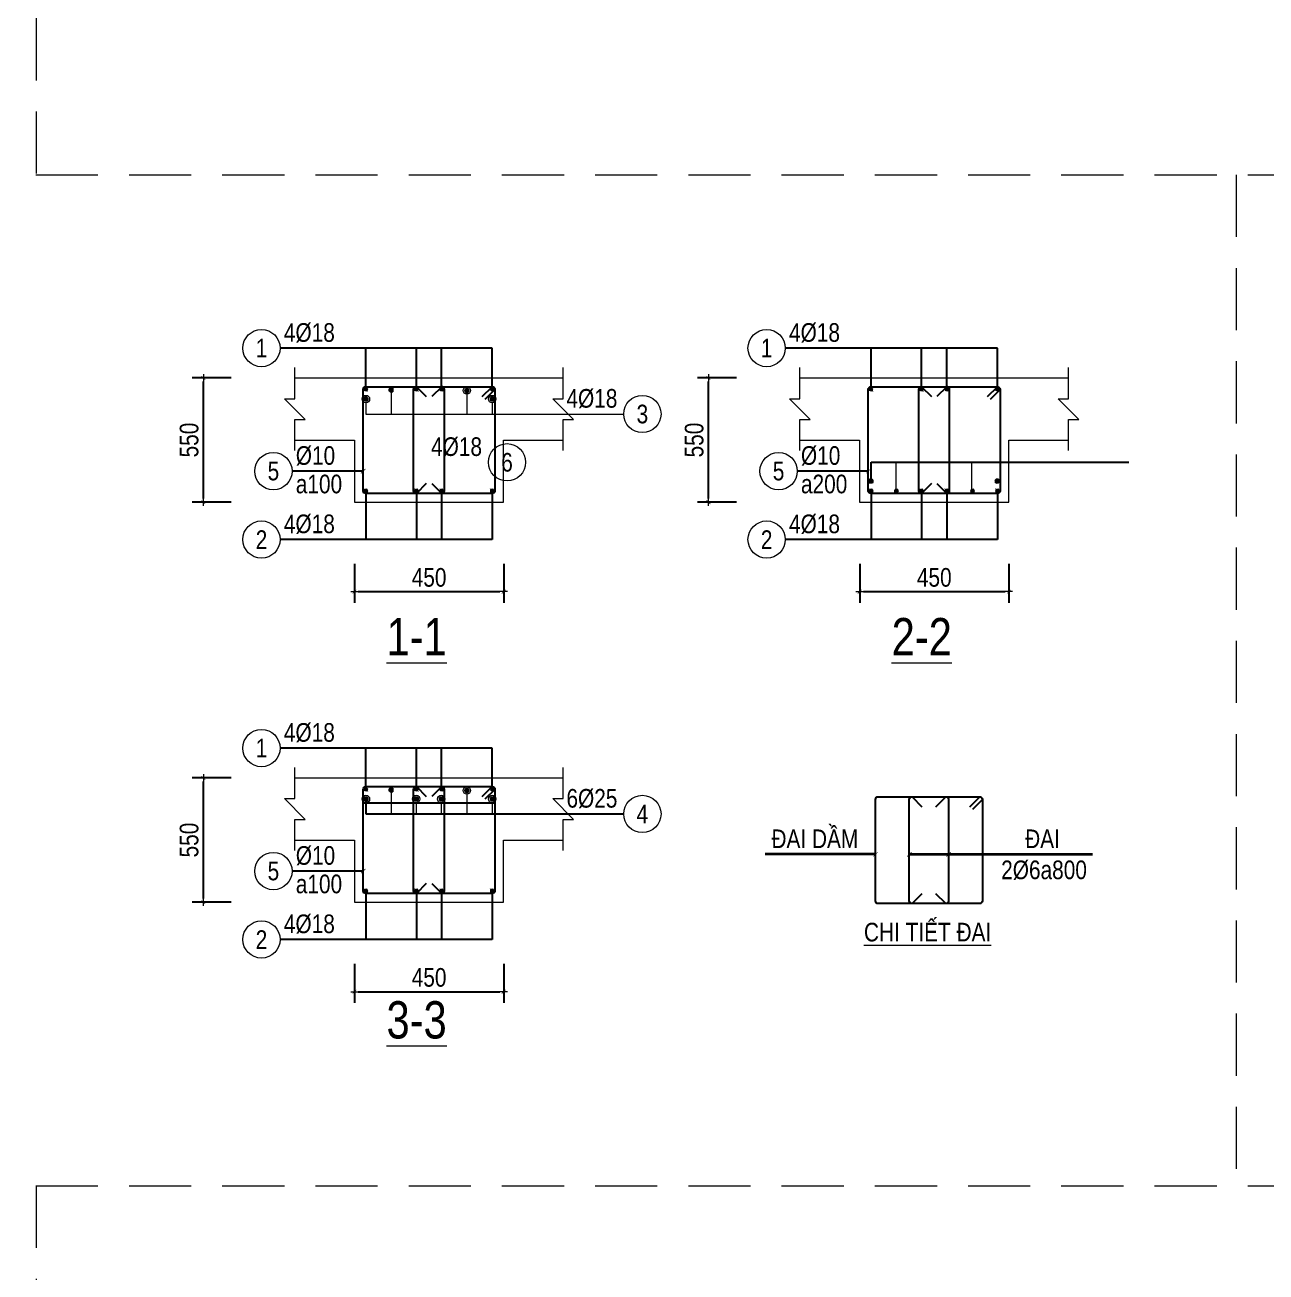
# Model space of a CAD drawing. Header units: millimetres. Extents: x 397144 to 10081729, y 99180 to 1327802.
# Drawn here: x 4993426 to 5003410, y 696256 to 706292 of the extents above; entities that cross this region are included whole.
import ezdxf
from ezdxf.enums import TextEntityAlignment as Align

# ---------------------------------------------------------------- set-up
doc = ezdxf.new("R2010")
doc.units = ezdxf.units.MM
doc.header["$PDSIZE"] = -10
doc.linetypes.add('HIDDEN', pattern=[0.375, 0.25, -0.125])
doc.layers.get('0').update_dxf_attribs({"linetype": 'CONTINUOUS'})
doc.layers.get('Defpoints').update_dxf_attribs({"color": 12, "linetype": 'CONTINUOUS'})
for name, color, linetype, lineweight in [('kata_dim', 8, 'CONTINUOUS', 13), ('kata_net khuat', 9, 'HIDDEN', 5), ('kata_net manh', 8, 'CONTINUOUS', 5), ('kata_net thay', 4, 'CONTINUOUS', 20), ('kata_text', 7, 'CONTINUOUS', 20), ('kata_thep chu', 1, 'CONTINUOUS', 35), ('kata_thep dai', 220, 'CONTINUOUS', 25)]:
    doc.layers.add(name, color=color, linetype=linetype, lineweight=lineweight)
doc.styles.add('kata_text', font='arial.ttf', dxfattribs={"width": 0.8})
doc.styles.add('Star-HelCon', font='VHELVCN_0.TTF')
doc.dimstyles.new('kata_dim_30', dxfattribs={"dimscale": 60, "dimtxt": 2.5, "dimasz": 0.5, "dimexe": 1.5, "dimexo": 2.5, "dimtad": 1, "dimdec": 0, "dimlfac": 0.5, "dimzin": 0, "dimdsep": 46, "dimtxsty": 'kata_text', "dimblk": 'kata_block_ArchTick', "dimcen": 0.09, "dimdle": 1.2, "dimclrd": 8, "dimclre": 8, "dimclrt": 3, "dimadec": 0, "dimazin": 0, "dimtfac": 1, "dimtdec": 0, "dimtix": 1, "dimtofl": 0, "dimtmove": 0, "dimatfit": 3, "dimfxl": 3.75, "dimfxlon": 1, "dimtolj": 1, "dimtzin": 0, "dimarcsym": 0})
doc.dimstyles.new('kata_dim_70', dxfattribs={"dimscale": 70, "dimtxt": 2.15, "dimasz": 0.5, "dimexe": 1, "dimexo": 2, "dimtad": 1, "dimdec": 0, "dimrnd": 5, "dimzin": 0, "dimdsep": 46, "dimtxsty": 'Star-HelCon', "dimblk": 'kata_block_ArchTick', "dimcen": 0.09, "dimdle": 1.2, "dimclrd": 8, "dimclre": 8, "dimclrt": 3, "dimadec": 0, "dimazin": 0, "dimtfac": 1, "dimtdec": 0, "dimtix": 1, "dimtmove": 2, "dimatfit": 3, "dimfxl": 3.75, "dimfxlon": 1, "dimtolj": 1, "dimtzin": 0, "dimarcsym": 0})

# ---------------------------------------------------------------- blocks, each defined once
blk = doc.blocks.new('kata_block_ArchTick')
at = {"color": 8}
blk.add_line((1, 0), (-1, 0), dxfattribs=at)
at = {"color": 8, "const_width": 0.15}
blk.add_lwpolyline([(-0.5, -0.5), (0.5, 0.5)], dxfattribs=at)
blk = doc.blocks.new('*D592')
at = {"layer": 'Defpoints', "color": 0, "transparency": 16777216}
for p in [(4996077, 702451), (4997277, 702451), (4997277, 701731)]:
    blk.add_point(p, dxfattribs=at)
at = {"layer": 'kata_dim', "color": 8, "lineweight": -2, "transparency": 16777216}
for p, q in [((4996077, 701956), (4996077, 701641)), ((4997277, 701956), (4997277, 701641)), ((4996107, 701731), (4997247, 701731))]:
    blk.add_line(p, q, dxfattribs=at)
at = {"layer": 'kata_dim', "color": 8, "lineweight": -2, "transparency": 16777216, "xscale": 30, "yscale": 30, "zscale": 30, "rotation": 180}
blk.add_blockref('kata_block_ArchTick', (4996077, 701731), dxfattribs=at)
at = {"layer": 'kata_dim', "color": 8, "lineweight": -2, "transparency": 16777216, "xscale": 30, "yscale": 30, "zscale": 30}
blk.add_blockref('kata_block_ArchTick', (4997277, 701731), dxfattribs=at)
at = {"layer": 'kata_dim', "color": 3, "transparency": 16777216, "insert": (4996677, 701845), "char_height": 150, "attachment_point": 5, "style": 'kata_text'}
blk.add_mtext('\\A1;450', dxfattribs=at)
blk = doc.blocks.new('kata_block_TD')
at = {"color": 6, "linetype": 'ByBlock', "lineweight": -2, "style": 'kata_text', "width": 0.8}
blk.add_attdef('SECTDET2', text='', height=5, dxfattribs=at).set_placement((0, 7.97), align=Align.CENTER)
at = {"color": 0, "linetype": 'ByBlock', "lineweight": -2, "style": 'kata_text', "width": 0.8}
blk.add_attdef('SECTDET1', text='', height=5, dxfattribs=at).set_placement((0, 1.47), align=Align.CENTER)
at = {"color": 3, "lineweight": 25, "style": 'kata_text', "width": 0.8}
blk.add_attdef('SSCALE', text='', height=2.5, dxfattribs=at).set_placement((0, -4), align=Align.CENTER)
blk = doc.blocks.new('*D593')
at = {"layer": 'Defpoints', "color": 0, "transparency": 16777216}
for p in [(4994861, 703451), (4996077, 703451), (4996077, 702451)]:
    blk.add_point(p, dxfattribs=at)
at = {"layer": 'kata_dim', "color": 8, "lineweight": -2, "transparency": 16777216}
for p, q in [((4995086, 703451), (4994771, 703451)), ((4994861, 702481), (4994861, 703421)), ((4995086, 702451), (4994771, 702451))]:
    blk.add_line(p, q, dxfattribs=at)
at = {"layer": 'kata_dim', "color": 8, "lineweight": -2, "transparency": 16777216, "xscale": 30, "yscale": 30, "zscale": 30}
for p, rotation in [((4994861, 703451), 90), ((4994861, 702451), 270)]:
    blk.add_blockref('kata_block_ArchTick', p, dxfattribs=dict(at, rotation=rotation))
at = {"layer": 'kata_dim', "color": 3, "transparency": 16777216, "insert": (4994747, 702951), "char_height": 150, "attachment_point": 5, "rotation": 90, "style": 'kata_text'}
blk.add_mtext('\\A1;550', dxfattribs=at)
blk = doc.blocks.new('kata_block_THEP')
at = {"layer": 'kata_thep chu', "color": 0}
for p, q in [((-0.5, 0), (0.5, 0)), ((-0.35, 0.35), (0.35, -0.35)), ((0.35, 0.35), (-0.35, -0.35)), ((0, 0.5), (0, -0.5))]:
    blk.add_line(p, q, dxfattribs=at)
at = {"layer": 'kata_thep chu', "color": 0, "const_width": 0.0833}
blk.add_lwpolyline([(-0.5, 0, 1), (0.5, 0, 1), (-0.5, 0, 1)], format="xyb", dxfattribs=at)
blk = doc.blocks.new('*U12')
blk.add_circle((-2.5, 0), 2.5)
at = {"layer": 'kata_text', "color": 3, "style": 'kata_text', "width": 0.8}
blk.add_attdef('DK1', (0.5, 0.85), '', height=2.5, dxfattribs=at)
at = {"layer": 'kata_text', "color": 7, "style": 'kata_text', "width": 0.8}
blk.add_attdef('SH2', text='', height=2.5, dxfattribs=at).set_placement((-2.5, 0), align=Align.MIDDLE)
blk = doc.blocks.new('*U11')
blk.add_circle((2.5, 0), 2.5)
at = {"layer": 'kata_text', "color": 3, "style": 'kata_text', "width": 0.8}
blk.add_attdef('DK2', text='', height=2.5, dxfattribs=at).set_placement((-0.85, 0.85), align=Align.RIGHT)
at = {"layer": 'kata_text', "color": 7, "style": 'kata_text', "width": 0.8}
blk.add_attdef('SH3', text='', height=2.5, dxfattribs=at).set_placement((2.5, 0), align=Align.MIDDLE)
blk = doc.blocks.new('*U13')
blk.add_circle((-2.5, 0), 2.5)
at = {"layer": 'kata_text', "color": 3, "style": 'kata_text', "width": 0.8}
for tag, p in [('DK1', (0.5, 0.85)), ('KC1', (0.5, -2.97))]:
    blk.add_attdef(tag, p, '', height=2.5, dxfattribs=at)
at = {"layer": 'kata_text', "color": 7, "style": 'kata_text', "width": 0.8}
blk.add_attdef('SH2', text='', height=2.5, dxfattribs=at).set_placement((-2.5, 0), align=Align.MIDDLE)
blk = doc.blocks.new('*D614')
at = {"layer": 'Defpoints', "color": 0, "transparency": 16777216}
for p in [(4996077, 699232), (4997277, 699232), (4997277, 698512)]:
    blk.add_point(p, dxfattribs=at)
at = {"layer": 'kata_dim', "color": 8, "lineweight": -2, "transparency": 16777216}
for p, q in [((4996077, 698737), (4996077, 698422)), ((4997277, 698737), (4997277, 698422)), ((4996107, 698512), (4997247, 698512))]:
    blk.add_line(p, q, dxfattribs=at)
at = {"layer": 'kata_dim', "color": 8, "lineweight": -2, "transparency": 16777216, "xscale": 30, "yscale": 30, "zscale": 30, "rotation": 180}
blk.add_blockref('kata_block_ArchTick', (4996077, 698512), dxfattribs=at)
at = {"layer": 'kata_dim', "color": 8, "lineweight": -2, "transparency": 16777216, "xscale": 30, "yscale": 30, "zscale": 30}
blk.add_blockref('kata_block_ArchTick', (4997277, 698512), dxfattribs=at)
at = {"layer": 'kata_dim', "color": 3, "transparency": 16777216, "insert": (4996677, 698626), "char_height": 150, "attachment_point": 5, "style": 'kata_text'}
blk.add_mtext('\\A1;450', dxfattribs=at)
blk = doc.blocks.new('*D615')
at = {"layer": 'Defpoints', "color": 0, "transparency": 16777216}
for p in [(4994861, 700232), (4996077, 700232), (4996077, 699232)]:
    blk.add_point(p, dxfattribs=at)
at = {"layer": 'kata_dim', "color": 8, "lineweight": -2, "transparency": 16777216}
for p, q in [((4995086, 700232), (4994771, 700232)), ((4994861, 699262), (4994861, 700202)), ((4995086, 699232), (4994771, 699232))]:
    blk.add_line(p, q, dxfattribs=at)
at = {"layer": 'kata_dim', "color": 8, "lineweight": -2, "transparency": 16777216, "xscale": 30, "yscale": 30, "zscale": 30}
for p, rotation in [((4994861, 700232), 90), ((4994861, 699232), 270)]:
    blk.add_blockref('kata_block_ArchTick', p, dxfattribs=dict(at, rotation=rotation))
at = {"layer": 'kata_dim', "color": 3, "transparency": 16777216, "insert": (4994747, 699732), "char_height": 150, "attachment_point": 5, "rotation": 90, "style": 'kata_text'}
blk.add_mtext('\\A1;550', dxfattribs=at)
blk = doc.blocks.new('*D612')
at = {"layer": 'Defpoints', "color": 0, "transparency": 16777216}
for p in [(5000141, 702451), (5001341, 702451), (5001341, 701731)]:
    blk.add_point(p, dxfattribs=at)
at = {"layer": 'kata_dim', "color": 8, "lineweight": -2, "transparency": 16777216}
for p, q in [((5000141, 701956), (5000141, 701641)), ((5001341, 701956), (5001341, 701641)), ((5000171, 701731), (5001311, 701731))]:
    blk.add_line(p, q, dxfattribs=at)
at = {"layer": 'kata_dim', "color": 8, "lineweight": -2, "transparency": 16777216, "xscale": 30, "yscale": 30, "zscale": 30, "rotation": 180}
blk.add_blockref('kata_block_ArchTick', (5000141, 701731), dxfattribs=at)
at = {"layer": 'kata_dim', "color": 8, "lineweight": -2, "transparency": 16777216, "xscale": 30, "yscale": 30, "zscale": 30}
blk.add_blockref('kata_block_ArchTick', (5001341, 701731), dxfattribs=at)
at = {"layer": 'kata_dim', "color": 3, "transparency": 16777216, "insert": (5000741, 701845), "char_height": 150, "attachment_point": 5, "style": 'kata_text'}
blk.add_mtext('\\A1;450', dxfattribs=at)
blk = doc.blocks.new('*D613')
at = {"layer": 'Defpoints', "color": 0, "transparency": 16777216}
for p in [(4998925, 703451), (5000141, 703451), (5000141, 702451)]:
    blk.add_point(p, dxfattribs=at)
at = {"layer": 'kata_dim', "color": 8, "lineweight": -2, "transparency": 16777216}
for p, q in [((4999150, 703451), (4998835, 703451)), ((4998925, 702481), (4998925, 703421)), ((4999150, 702451), (4998835, 702451))]:
    blk.add_line(p, q, dxfattribs=at)
at = {"layer": 'kata_dim', "color": 8, "lineweight": -2, "transparency": 16777216, "xscale": 30, "yscale": 30, "zscale": 30}
for p, rotation in [((4998925, 703451), 90), ((4998925, 702451), 270)]:
    blk.add_blockref('kata_block_ArchTick', p, dxfattribs=dict(at, rotation=rotation))
at = {"layer": 'kata_dim', "color": 3, "transparency": 16777216, "insert": (4998810, 702951), "char_height": 150, "attachment_point": 5, "rotation": 90, "style": 'kata_text'}
blk.add_mtext('\\A1;550', dxfattribs=at)
blk = doc.blocks.new('ct dai')
at = {"layer": 'kata_thep dai'}
for points in [[(3878223, -233111), (3878303, -233031, -0.414214), (3878325, -233053), (3878325, -233869, -0.414214), (3878303, -233891), (3877487, -233891, -0.414214), (3877465, -233869), (3877465, -233053, -0.414214), (3877487, -233031), (3878303, -233031, -0.414214), (3878325, -233053), (3878245, -233133)], [(3877839, -233811), (3877759, -233891), (3877759, -233891, -0.414214), (3877737, -233869), (3877737, -233053, -0.414214), (3877759, -233031), (3877759, -233031), (3877839, -233111)], [(3878031, -233031), (3878031, -233031, -0.414214), (3878053, -233053), (3878053, -233869, -0.414214), (3878031, -233891), (3878031, -233891), (3877951, -233811)], [(3877951, -233111), (3878031, -233031), (3878031, -233031, -0.414214), (3878053, -233053), (3878053, -233053)]]:
    blk.add_lwpolyline(points, format="xyb", dxfattribs=at)
at = {"layer": 'kata_text', "color": 3, "style": 'kata_text', "width": 0.8}
for s, p in [('ĐAI DẦM', (3876628, -233444)), ('ĐAI', (3878669, -233444)), ('2%%C6a800', (3878476, -233694))]:
    blk.add_text(s, height=150, dxfattribs=at).set_placement(p)
at = {"layer": 'kata_text', "style": 'kata_text', "width": 0.8}
blk.add_text('%%UCHI TIẾT ĐAI', height=150, dxfattribs=at).set_placement((3877372, -234195))
at = {"layer": 'kata_net manh'}
for points in [[(3877465, -233494), (3876577, -233494)], [(3877737, -233494), (3878896, -233494)], [(3878053, -233494), (3879212, -233494)]]:
    blk.add_leader(points, dimstyle='kata_dim_70', override={"dimasz": 0.5, "dimldrblk": 'ArchTick'}, dxfattribs=at)

msp = doc.modelspace()

# ---------------------------------------------------------------- linework, layer by layer
at = {"layer": 'kata_dim', "ltscale": 0.8}
for p, q in [((4996168.59163, 703160.65517), (4998242.97439, 703160.65517)), ((5000435.57127, 702542.65517), (5000435.57127, 702772.09824)), ((5001044.57127, 702542.65517), (5001044.57127, 702772.09824))]:
    msp.add_line(p, q, dxfattribs=at)
at = {"layer": 'kata_dim'}
for points in [[(4995596.59163, 702867.32184), (4995596.59163, 703117.32184), (4995679.92497, 703117.32184), (4995513.2583, 703283.98851), (4995596.59163, 703283.98851), (4995596.59163, 703533.98851)], [(4997756.59163, 702867.32184), (4997756.59163, 703117.32184), (4997839.92497, 703117.32184), (4997673.2583, 703283.98851), (4997756.59163, 703283.98851), (4997756.59163, 703533.98851)], [(4999660.57127, 702867.32184), (4999660.57127, 703117.32184), (4999743.90461, 703117.32184), (4999577.23794, 703283.98851), (4999660.57127, 703283.98851), (4999660.57127, 703533.98851)], [(5001820.57127, 702867.32184), (5001820.57127, 703117.32184), (5001903.90461, 703117.32184), (5001737.23794, 703283.98851), (5001820.57127, 703283.98851), (5001820.57127, 703533.98851)], [(4995596.59163, 699648.80329), (4995596.59163, 699898.80329), (4995679.92497, 699898.80329), (4995513.2583, 700065.46995), (4995596.59163, 700065.46995), (4995596.59163, 700315.46995)], [(4997756.59163, 699648.80329), (4997756.59163, 699898.80329), (4997839.92497, 699898.80329), (4997673.2583, 700065.46995), (4997756.59163, 700065.46995), (4997756.59163, 700315.46995)]]:
    msp.add_lwpolyline(points, dxfattribs=at)
at = {"layer": 'kata_net khuat', "ltscale": 2000}
for p, q in [((4993514.8183, 721345.24638), (4993514.8183, 705085.22171)), ((4968763.06992, 705085.22171), (5017397.96513, 705085.22171)), ((5003170.86218, 705085.22171), (5003170.86218, 696949.96189)), ((4968763.06992, 696949.96189), (5017397.96513, 696949.96189)), ((4993514.8183, 696949.96189), (4993514.8183, 680695.18472))]:
    msp.add_line(p, q, dxfattribs=at)
at = {"layer": 'kata_net manh'}
for p, q in [((4996371.59163, 703354.03853), (4996371.59163, 703160.65517)), ((4996980.59163, 703319.42903), (4996980.59163, 703160.65517)), ((4996168.59163, 703250.65517), (4996168.59163, 703160.65517)), ((4997184.59163, 703250.65517), (4997184.59163, 703160.65517)), ((4996371.59163, 700135.51997), (4996371.59163, 699942.13662)), ((4996980.59163, 700100.91047), (4996980.59163, 699942.13662)), ((4996168.59163, 700032.13662), (4996168.59163, 699942.13662)), ((4996573.45986, 700032.13662), (4996573.45986, 699942.13662)), ((4996774.48686, 700032.13662), (4996774.48686, 699942.13662)), ((4997184.59163, 700032.13662), (4997184.59163, 699942.13662))]:
    msp.add_line(p, q, dxfattribs=at)
for centre in [(4996980.59163, 703349.42903), (4996168.59163, 703280.65517), (4997184.59163, 703280.65517), (4996980.59163, 700130.91047), (4996168.59163, 700062.13662), (4996573.45986, 700062.13662), (4996774.48686, 700062.13662), (4997184.59163, 700062.13662)]:
    msp.add_circle(centre, 30, dxfattribs=at)
at = {"layer": 'kata_net thay'}
for p, q in [((4995596.59163, 703450.65517), (4997756.59163, 703450.65517)), ((4999660.57127, 703450.65517), (5001820.57127, 703450.65517)), ((4995596.59163, 700232.13662), (4997756.59163, 700232.13662))]:
    msp.add_line(p, q, dxfattribs=at)
for points in [[(4995596.59163, 702950.65517), (4996076.59163, 702950.65517), (4996076.59163, 702450.65517), (4997276.59163, 702450.65517), (4997276.59163, 702950.65517), (4997756.59163, 702950.65517)], [(4999660.57127, 702950.65517), (5000140.57127, 702950.65517), (5000140.57127, 702450.65517), (5001340.57127, 702450.65517), (5001340.57127, 702950.65517), (5001820.57127, 702950.65517)], [(4995596.59163, 699732.13662), (4996076.59163, 699732.13662), (4996076.59163, 699232.13662), (4997276.59163, 699232.13662), (4997276.59163, 699732.13662), (4997756.59163, 699732.13662)]]:
    msp.add_lwpolyline(points, dxfattribs=at)
at = {"layer": 'kata_thep dai'}
msp.add_line((4996146.59163, 700030.92047), (4997206.59163, 700030.92047), dxfattribs=at)
for points in [[(4997104.59163, 703300.65517), (4997184.59163, 703380.65517, -0.414213562), (4997206.59163, 703358.65517), (4997206.59163, 702542.65517, -0.414213562), (4997184.59163, 702520.65517), (4996168.59163, 702520.65517, -0.414213562), (4996146.59163, 702542.65517), (4996146.59163, 703358.65517, -0.414213562), (4996168.59163, 703380.65517), (4997184.59163, 703380.65517, -0.414213562), (4997206.59163, 703358.65517), (4997126.59163, 703278.65517)], [(4996654.59163, 702600.65517), (4996574.59163, 702520.65517), (4996574.59163, 702520.65517, -0.414213562), (4996552.59163, 702542.65517), (4996552.59163, 703358.65517, -0.414213562), (4996574.59163, 703380.65517), (4996574.59163, 703380.65517), (4996654.59163, 703300.65517)], [(4996698.59163, 702600.65517), (4996778.59163, 702520.65517), (4996778.59163, 702520.65517, 0.414213562), (4996800.59163, 702542.65517), (4996800.59163, 703358.65517, 0.414213562), (4996778.59163, 703380.65517), (4996778.59163, 703380.65517), (4996698.59163, 703300.65517)], [(5001168.57127, 703300.65517), (5001248.57127, 703380.65517, -0.414213562), (5001270.57127, 703358.65517), (5001270.57127, 702542.65517, -0.414213562), (5001248.57127, 702520.65517), (5000232.57127, 702520.65517, -0.414213562), (5000210.57127, 702542.65517), (5000210.57127, 703358.65517, -0.414213562), (5000232.57127, 703380.65517), (5001248.57127, 703380.65517, -0.414213562), (5001270.57127, 703358.65517), (5001190.57127, 703278.65517)], [(5000718.57127, 702600.65517), (5000638.57127, 702520.65517), (5000638.57127, 702520.65517, -0.414213562), (5000616.57127, 702542.65517), (5000616.57127, 703358.65517, -0.414213562), (5000638.57127, 703380.65517), (5000638.57127, 703380.65517), (5000718.57127, 703300.65517)], [(5000762.57127, 702600.65517), (5000842.57127, 702520.65517), (5000842.57127, 702520.65517, 0.414213562), (5000864.57127, 702542.65517), (5000864.57127, 703358.65517, 0.414213562), (5000842.57127, 703380.65517), (5000842.57127, 703380.65517), (5000762.57127, 703300.65517)], [(4997104.59163, 700082.13662), (4997184.59163, 700162.13662, -0.414213562), (4997206.59163, 700140.13662), (4997206.59163, 699324.13662, -0.414213562), (4997184.59163, 699302.13662), (4996168.59163, 699302.13662, -0.414213562), (4996146.59163, 699324.13662), (4996146.59163, 700140.13662, -0.414213562), (4996168.59163, 700162.13662), (4997184.59163, 700162.13662, -0.414213562), (4997206.59163, 700140.13662), (4997126.59163, 700060.13662)], [(4996654.59163, 699382.13662), (4996574.59163, 699302.13662), (4996574.59163, 699302.13662, -0.414213562), (4996552.59163, 699324.13662), (4996552.59163, 700140.13662, -0.414213562), (4996574.59163, 700162.13662), (4996574.59163, 700162.13662), (4996654.59163, 700082.13662)], [(4996698.59163, 699382.13662), (4996778.59163, 699302.13662), (4996778.59163, 699302.13662, 0.414213562), (4996800.59163, 699324.13662), (4996800.59163, 700140.13662, 0.414213562), (4996778.59163, 700162.13662), (4996778.59163, 700162.13662), (4996698.59163, 700082.13662)]]:
    msp.add_lwpolyline(points, format="xyb", dxfattribs=at)

# ---------------------------------------------------------------- block references
at = {"layer": 'kata_net manh', "xscale": 60, "yscale": 60, "zscale": 60}
for name, p, values in [('*U12', (4995478.59163, 703690.65517), {'SH2': '1', 'DK1': '4%%C18'}), ('*U12', (4999542.57127, 703690.65517), {'SH2': '1', 'DK1': '4%%C18'}), ('*U11', (4998242.97439, 703160.65517), {'SH3': '3', 'DK2': '4%%C18'}), ('*U11', (4997153.90405, 702772.09824), {'SH3': '6', 'DK2': '4%%C18'}), ('*U13', (4995574.59163, 702700.65517), {'SH2': '5', 'DK1': '%%C10', 'KC1': 'a100'}), ('*U13', (4999638.57127, 702700.65517), {'SH2': '5', 'DK1': '%%C10', 'KC1': 'a200'}), ('*U12', (4995478.59163, 702150.65517), {'SH2': '2', 'DK1': '4%%C18'}), ('*U12', (4999542.57127, 702150.65517), {'SH2': '2', 'DK1': '4%%C18'}), ('*U12', (4995478.59163, 700472.13662), {'SH2': '1', 'DK1': '4%%C18'}), ('*U11', (4998242.97439, 699942.13662), {'SH3': '4', 'DK2': '6%%C25'}), ('*U13', (4995574.59163, 699482.13662), {'SH2': '5', 'DK1': '%%C10', 'KC1': 'a100'}), ('*U12', (4995478.59163, 698932.13662), {'SH2': '2', 'DK1': '4%%C18'})]:
    msp.add_blockref(name, p, dxfattribs=at).add_auto_attribs(values)
at = {"layer": 'kata_text'}
ref = msp.add_blockref('kata_block_TD', (4996576.59163, 701130.65517), dxfattribs=dict(at, xscale=60, yscale=60, zscale=60))
ref.add_attrib('SECTDET1', '%%u1-1', dxfattribs={"layer": '0', "color": 0, "linetype": 'ByBlock', "lineweight": -2, "height": 300, "style": 'kata_text', "width": 0.8}).set_placement((4996576.59163, 701218.89415), align=Align.CENTER)
ref = msp.add_blockref('kata_block_TD', (5000640.57127, 701130.65517), dxfattribs=dict(at, xscale=60, yscale=60, zscale=60))
ref.add_attrib('SECTDET1', '%%u2-2', dxfattribs={"layer": '0', "color": 0, "linetype": 'ByBlock', "lineweight": -2, "height": 300, "style": 'kata_text', "width": 0.8}).set_placement((5000640.57127, 701218.89415), align=Align.CENTER)
ref = msp.add_blockref('kata_block_TD', (4996576.59163, 698046.95772), dxfattribs=dict(at, xscale=60, yscale=60, zscale=60))
ref.add_attrib('SECTDET1', '%%u3-3', dxfattribs={"layer": '0', "color": 0, "linetype": 'ByBlock', "lineweight": -2, "height": 300, "style": 'kata_text', "width": 0.8}).set_placement((4996576.59163, 698135.19669), align=Align.CENTER)
at = {"layer": 'kata_thep chu'}
for p, xscale, yscale, zscale in [((4996168.59163, 703358.65517), 28, 28, 28), ((4996371.59163, 703354.03853), 40, 40, 40), ((4996574.59163, 703358.65517), 28, 28, 28), ((4996777.59163, 703358.65517), 28, 28, 28), ((4996980.59163, 703349.42903), 40, 40, 40), ((4997184.59163, 703358.65517), 28, 28, 28), ((5000232.57127, 703358.65517), 28, 28, 28), ((5000638.57127, 703358.65517), 28, 28, 28), ((5000841.57127, 703358.65517), 28, 28, 28), ((5001248.57127, 703358.65517), 28, 28, 28), ((4996168.59163, 703280.65517), 40, 40, 40), ((4997184.59163, 703280.65517), 40, 40, 40), ((4996168.59163, 702542.65517), 32, 32, 32), ((4996574.59163, 702542.65517), 32, 32, 32), ((4996777.59163, 702542.65517), 32, 32, 32), ((4997184.59163, 702542.65517), 32, 32, 32), ((5000232.57127, 702542.65517), 32, 32, 32), ((5000435.57127, 702542.65517), 32, 32, 32), ((5000638.57127, 702542.65517), 32, 32, 32), ((5000841.57127, 702542.65517), 32, 32, 32), ((5001047.67605, 702542.65517), 32, 32, 32), ((5001248.57127, 702542.65517), 32, 32, 32), ((4996168.59163, 700140.13662), 28, 28, 28), ((4996371.59163, 700135.51997), 40, 40, 40), ((4996574.59163, 700140.13662), 28, 28, 28), ((4996777.59163, 700140.13662), 28, 28, 28), ((4996980.59163, 700130.91047), 40, 40, 40), ((4997184.59163, 700140.13662), 28, 28, 28), ((4996168.59163, 700062.13662), 40, 40, 40), ((4996573.45986, 700062.13662), 40, 40, 40), ((4996774.48686, 700062.13662), 40, 40, 40), ((4997184.59163, 700062.13662), 40, 40, 40), ((4996168.59163, 699324.13662), 32, 32, 32), ((4996574.59163, 699324.13662), 32, 32, 32), ((4996777.59163, 699324.13662), 32, 32, 32), ((4997184.59163, 699324.13662), 32, 32, 32)]:
    msp.add_blockref('kata_block_THEP', p, dxfattribs=dict(at, xscale=xscale, yscale=yscale, zscale=zscale))
at = {"layer": 'kata_thep chu', "xscale": -40, "yscale": 40, "zscale": 40, "rotation": 180}
for p in [(5000232.57127, 702620.65517), (5001248.57127, 702620.65517)]:
    msp.add_blockref('kata_block_THEP', p, dxfattribs=at)
at = {"layer": 'kata_thep chu'}
msp.add_blockref('ct dai', (1122803.31851, 933111.38761), dxfattribs=at)

# ---------------------------------------------------------------- dimensions: what is measured, and where the dimension line sits
at = {"layer": 'kata_dim'}
for base, p1, p2, picture, middle in [((4994860.59163, 703450.65517), (4996076.59163, 702450.65517), (4996076.59163, 703450.65517), '*D593', (4994746.50569, 702950.65517)), ((4998924.57127, 703450.65517), (5000140.57127, 702450.65517), (5000140.57127, 703450.65517), '*D613', (4998810.48532, 702950.65517)), ((4994860.59163, 700232.13662), (4996076.59163, 699232.13662), (4996076.59163, 700232.13662), '*D615', (4994746.50569, 699732.13662))]:
    dim = msp.add_linear_dim(base=base, p1=p1, p2=p2, angle=270, text='550', dimstyle='kata_dim_30', dxfattribs=at)
    dim.commit()
    dim.dimension.update_dxf_attribs({"geometry": picture, "text_midpoint": middle})
for base, p1, p2, picture, middle in [((4997276.59163, 701730.65517), (4996076.59163, 702450.65517), (4997276.59163, 702450.65517), '*D592', (4996676.59163, 701844.74112)), ((5001340.57127, 701730.65517), (5000140.57127, 702450.65517), (5001340.57127, 702450.65517), '*D612', (5000740.57127, 701844.74112)), ((4997276.59163, 698512.13662), (4996076.59163, 699232.13662), (4997276.59163, 699232.13662), '*D614', (4996676.59163, 698626.22257))]:
    dim = msp.add_linear_dim(base=base, p1=p1, p2=p2, text='450', dimstyle='kata_dim_30', dxfattribs=at)
    dim.commit()
    dim.dimension.update_dxf_attribs({"geometry": picture, "text_midpoint": middle})

# ---------------------------------------------------------------- leaders
at = {"layer": 'kata_net manh'}
for points in [[(4996168.59163, 703358.65517), (4996168.59163, 703690.65517), (4995478.59163, 703690.65517)], [(4996574.59163, 703358.65517), (4996574.59163, 703690.65517), (4995478.59163, 703690.65517)], [(4996777.59163, 703358.65517), (4996777.59163, 703690.65517), (4995478.59163, 703690.65517)], [(4997184.59163, 703358.65517), (4997184.59163, 703690.65517), (4995478.59163, 703690.65517)], [(5000232.57127, 703358.65517), (5000232.57127, 703690.65517), (4999542.57127, 703690.65517)], [(5000638.57127, 703358.65517), (5000638.57127, 703690.65517), (4999542.57127, 703690.65517)], [(5000841.57127, 703358.65517), (5000841.57127, 703690.65517), (4999542.57127, 703690.65517)], [(5001248.57127, 703358.65517), (5001248.57127, 703690.65517), (4999542.57127, 703690.65517)], [(4996146.59163, 702700.65517), (4995574.59163, 702700.65517)], [(5000210.57127, 702700.65517), (4999638.57127, 702700.65517)], [(5000232.57127, 702620.65517), (5000232.57127, 702772.09824), (5002306.95403, 702772.09824)], [(4996168.59163, 702542.65517), (4996168.59163, 702150.65517), (4995478.59163, 702150.65517)], [(4996574.59163, 702542.65517), (4996574.59163, 702150.65517), (4995478.59163, 702150.65517)], [(4996777.59163, 702542.65517), (4996777.59163, 702150.65517), (4995478.59163, 702150.65517)], [(4997184.59163, 702542.65517), (4997184.59163, 702150.65517), (4995478.59163, 702150.65517)], [(5000232.57127, 702542.65517), (5000232.57127, 702150.65517), (4999542.57127, 702150.65517)], [(5000638.57127, 702542.65517), (5000638.57127, 702150.65517), (4999542.57127, 702150.65517)], [(5000841.57127, 702542.65517), (5000841.57127, 702150.65517), (4999542.57127, 702150.65517)], [(5001248.57127, 702542.65517), (5001248.57127, 702150.65517), (4999542.57127, 702150.65517)], [(4996168.59163, 700140.13662), (4996168.59163, 700472.13662), (4995478.59163, 700472.13662)], [(4996574.59163, 700140.13662), (4996574.59163, 700472.13662), (4995478.59163, 700472.13662)], [(4996777.59163, 700140.13662), (4996777.59163, 700472.13662), (4995478.59163, 700472.13662)], [(4997184.59163, 700140.13662), (4997184.59163, 700472.13662), (4995478.59163, 700472.13662)], [(4996168.59163, 700062.13662), (4996168.59163, 699942.13662), (4998242.97439, 699942.13662)], [(4996146.59163, 699482.13662), (4995574.59163, 699482.13662)], [(4996168.59163, 699324.13662), (4996168.59163, 698932.13662), (4995478.59163, 698932.13662)], [(4996574.59163, 699324.13662), (4996574.59163, 698932.13662), (4995478.59163, 698932.13662)], [(4996777.59163, 699324.13662), (4996777.59163, 698932.13662), (4995478.59163, 698932.13662)], [(4997184.59163, 699324.13662), (4997184.59163, 698932.13662), (4995478.59163, 698932.13662)]]:
    msp.add_leader(points, dimstyle='kata_dim_70', override={"dimasz": 0.5, "dimldrblk": 'ArchTick'}, dxfattribs=at)

doc.saveas('drawing.dxf')
